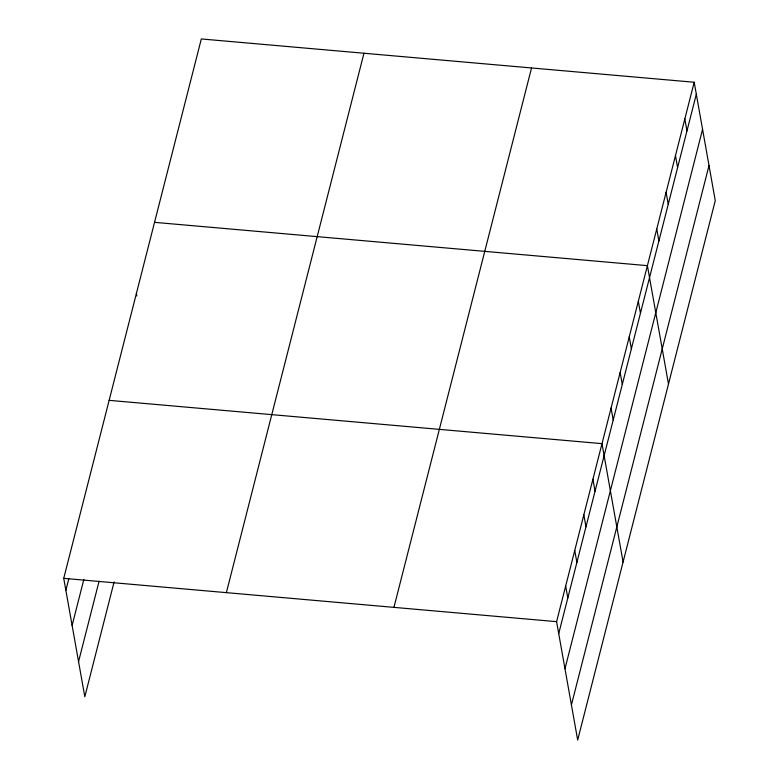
<?xml version="1.0" encoding="UTF-8"?>
<svg xmlns="http://www.w3.org/2000/svg" width="779" height="779" viewBox="0 0 779 779"><rect width="100%" height="100%" fill="white"/><g stroke="black" fill="none" stroke-linecap="round" stroke-linejoin="round"><path stroke-width="1.17" d="M114.114 581.903L84.814 696.747L63.732 578.349L201.323 38.95L694.186 82.253L715.268 200.651L577.677 740.05L556.586 621.661L694.186 82.253M65.855 590.316L68.786 578.836M72.116 625.44L83.83 579.508M78.562 661.624L99.069 581.241M226.368 592.644L363.968 53.245M393.94 607.367L531.541 67.968M558.718 633.619L696.319 94.22M564.97 668.742L702.57 129.343M571.416 704.927L709.017 165.528M154.544 222.346L647.398 265.649L668.489 384.047M109.138 400.348L601.992 443.65L623.083 562.049M63.732 578.349L556.586 621.661M684.829 118.934L686.961 130.901M675.471 155.615L677.603 167.582M666.113 192.296L668.246 204.254M656.755 228.968L658.888 240.935M638.322 301.249L640.455 313.216M629.237 336.849L631.37 348.817M620.152 372.45L622.285 384.417M611.077 408.05L613.209 420.017M592.916 479.251L595.039 491.218M583.831 514.851L585.964 526.818M574.746 550.451L576.879 562.419M565.671 586.051L567.803 598.019M136.383 293.547L136.802 295.942"/></g></svg>
